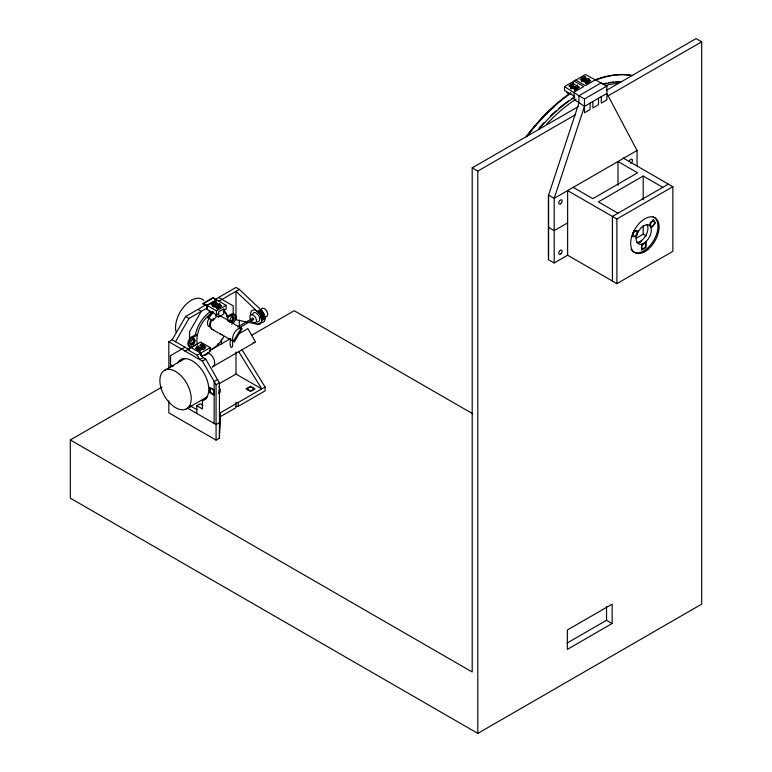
<?xml version="1.0" encoding="UTF-8"?>
<svg xmlns="http://www.w3.org/2000/svg" width="772" height="772" viewBox="0 0 772 772"><rect width="100%" height="100%" fill="white"/><g stroke="black" fill="none" stroke-linecap="round" stroke-linejoin="round"><path stroke-width="1.16" d="M168.817 400.9L168.817 412.827L216.064 440.108L219.422 438.168L220.31 412.827L235.981 403.785M168.817 368.929L168.817 341.735L172.175 339.796L185.608 316.53L206.211 304.631M185.048 347.226L170.496 355.631L170.496 364.673L173.179 366.227M189.516 349.494L189.526 345.943M189.536 338.821L189.545 331.709L201.28 311.357L197.921 309.418M189.526 338.918L189.526 331.719M206.626 398.439L202.399 400.504L202.399 408.948L196.802 405.715L196.802 413.474M214.153 423.49L214.153 381.484L217.511 379.544M216.064 440.108L216.064 384.774L202.399 361.122L168.817 341.735M218.071 345.615L218.071 343.501M219.422 438.168L219.422 382.835L205.757 359.183L202.65 357.388M219.422 434.289L220.31 412.827M232.314 340.008C234.292 351.299 228.155 348.683 230.731 338.86M196.098 334.758L197.333 335.009L196.812 340.336L197.468 344.621M567.169 254.953L616.886 283.652L672.856 251.334L672.856 186.708L616.886 219.026L567.632 190.588L567.632 255.214L554.199 262.972L548.602 259.739L548.602 195.104L578.894 103.101L578.894 95.738L564.496 86.589L564.496 90.459L574.078 95.998M637.035 166.067L637.035 150.511L606.879 93.412L584.491 106.333L554.199 198.336L554.199 262.972M175.534 341.735L188.966 318.469L207.494 307.767M206.722 305.635L203.036 303.878L203.364 303.319L212.985 297.76L226.1 305.326L226.1 309.205L223.861 310.498M206.394 305.818L216.343 300.076M212.937 311.541A15.836 9.139 -60 0 0 207.919 317.784L212.782 320.583L216.71 316.423L215.813 315.912M252.791 318.189L253.583 319.56L252.791 318.189L237.612 326.952M564.496 86.589L585.427 74.498L606.879 86.039L606.879 99.877L601.282 103.101L601.282 96.645M570.72 87.883L571.164 84.235L571.338 88.857M572.959 83.202L573.577 83.038L573.577 87.564C572.235 88.626 572.235 82.903 573.577 83.038M582.03 81.359L582.474 77.702L582.638 81.195M584.269 76.669L584.877 76.505L584.877 81.031C583.545 82.102 583.545 76.38 584.877 76.505M570.72 84.495L571.338 84.331M582.03 77.962L582.638 77.798M570.518 87.188L573.075 85.721L577.63 88.346M581.827 80.664L584.375 79.188L589.847 82.353M571.126 87.612L573.075 86.493L577.099 88.819M582.435 81.089L584.375 79.97L588.409 82.295M571.126 88.259L573.075 87.139L576.095 88.886M572.959 87.719L573.577 87.564M584.269 81.195L584.877 81.031M575.314 90.015L575.14 86.532L574.696 90.179M576.935 88.886L577.379 85.238L577.553 88.722M585.996 83.646L586.45 79.999L586.614 83.492M588.235 83.492L588.689 78.705L588.853 82.199M575.314 86.628L574.86 90.276M576.935 85.489L577.553 85.335M585.996 80.259L586.614 80.095M588.235 78.966L588.853 78.802M203.036 303.878L213.313 297.944M595.009 80.027L585.388 85.586L575.806 80.056M214.491 299.854L235.981 287.445L239.339 289.384L261.776 310.643L264.342 314.802L265.095 318.469A7.913 4.574 60 0 1 261.225 322.378M216.517 299.797L206.886 305.355L206.886 309.234M213.043 306.619L213.497 302.962L213.661 306.455M215.282 301.929L215.899 301.765L215.899 306.291C214.568 307.362 214.568 301.64 215.899 301.765M213.043 303.222L213.661 303.058M218.881 301.196L239.339 289.384M212.84 305.924L215.398 304.448L219.952 307.082M601.282 82.807L578.894 95.738L584.491 98.97L606.879 86.039M213.458 306.995L215.398 305.876L218.418 307.613M215.282 306.455L215.899 306.291M217.019 308.906L217.463 305.258L217.463 308.655M219.258 307.613L219.702 303.965L219.875 307.459M217.019 305.519L217.636 305.355L217.636 308.752M219.258 304.226L219.875 304.062M206.722 305.258L206.722 309.138L216.469 314.764L216.469 310.884L226.1 305.326M216.469 314.764L218.708 313.471M606.531 90.305L696.093 38.6L701.69 41.833L701.69 604.138L477.8 733.4L70.31 498.143L70.31 439.972L472.203 671.997L472.203 167.862L578.421 106.536M218.708 316.964L223.861 313.992L223.861 308.819L218.708 311.791L218.708 316.964L215.706 315.227M472.203 167.862L477.8 171.095L575.68 114.584M607.969 95.94L701.69 41.833M191.379 346.145A5.539 3.204 -60 0 1 187.866 343.222A5.539 3.204 -60 0 1 192.151 336.688L196.213 334.363M197.371 343.965L193.521 346.165A5.539 3.204 -60 0 1 188.966 344.466A5.539 3.204 -60 0 1 193.27 337.335L197.333 335.009L198.674 330.146A22.166 12.796 -60 0 1 212.001 312.93M190.423 344.775L193.106 343.222M229.602 322.146L232.295 320.602M184.99 351.077L200.633 342.044L210.264 347.603L210.264 351.482L201.637 356.461M260.656 309.582L257.298 311.521A7.913 4.574 60 0 0 250.659 315.352M197.207 349.745L197.371 346.252L197.825 349.899M201.183 344.051L201.801 344.215L201.627 348.838L201.183 344.051L201.801 344.215M197.207 346.348L197.825 346.512M260.386 322.86L257.867 324.317L235.981 319.753L235.981 291.324L257.867 312.023L261.225 310.083M257.867 312.023L258.408 312.583L261.776 310.643M197.121 348.857L199.041 347.747M258.408 312.583L258.938 313.191L262.297 311.251M199.446 351.028L199.61 347.545L200.064 351.192M203.422 349.87L203.586 345.248L204.04 348.896M197.13 349.369L201.685 346.734L205.091 348.703M203.422 345.345L204.04 345.509M258.938 313.191L259.431 313.847L262.789 311.907M197.651 349.841L201.685 347.506L203.625 348.635L203.586 345.248M197.651 350.488L201.685 348.153L203.625 349.282M259.431 313.847L259.884 314.532L263.242 312.592M201.183 348.577L201.801 348.741M164.803 370.174L185.058 358.478M257.867 324.317A7.913 4.574 60 0 0 261.737 320.409L260.299 315.246L263.657 313.307M239.416 327.743L253.583 319.56M260.666 315.989L264.024 314.05M260.984 316.742L264.342 314.802M261.245 317.495L264.603 315.555M187.528 349.61L197.15 355.168L210.264 347.603M261.457 318.247L264.815 316.308M261.612 318.99L264.97 317.051M261.698 319.714L265.057 317.774M209.424 350.768L230.181 338.783M238.48 333.996L247.812 328.602L255.522 341.948L212.194 366.97L213.091 366.69A7.913 4.574 60 0 0 213.979 359.405A7.913 4.574 60 0 0 207.678 352.756M261.737 320.409L265.095 318.469M205.014 355.409L208.025 353.673M202.399 361.122L205.757 359.183M70.31 439.972L161.946 387.062M251.508 335.357L294.2 310.711L472.705 413.763M216.064 384.774L219.422 382.835M219.306 383.674L235.981 374.053L261.737 388.914L238.5 351.366M186.284 408.938A22.166 12.796 60 0 0 180.059 374.825A22.166 12.796 60 0 0 160.296 384.9A22.166 12.796 60 0 0 186.284 408.938L207.562 396.654M187.847 408.301L191.205 406.362M637.035 150.511L554.199 198.336L548.602 195.104M196.802 405.715L200.16 403.775L202.959 405.397M220.31 416.706L235.981 407.655L235.981 402.492L238.22 402.492L265.095 386.975L241.858 349.427M235.981 406.362L238.22 406.362L265.095 390.854L265.095 386.975M662.781 187.355L643.192 176.045L598.416 201.897L618.005 213.207M219.422 422.651L216.064 424.59L187.471 408.089M567.632 222.896L554.199 230.654L548.602 227.422M668.378 184.122L612.408 216.44L612.408 281.066M635.906 238.423L643.192 234.215L646.289 236M638.154 242.939L641.735 240.864M566.966 643.144L606.531 620.292L612.128 623.525L612.128 604.138L567.352 629.991L567.352 649.377L612.128 623.525M226.466 316.887L230.317 314.687A5.539 3.204 -60 0 1 234.813 315.825M227.586 317.533L231.436 315.333A5.539 3.204 -60 0 1 235.981 317.031A5.539 3.204 -60 0 1 231.677 324.163M254.731 342.411L254.47 342.488A7.913 4.574 60 0 1 253.12 342.353M192.151 336.688L193.328 337.316M202.399 400.504L203.268 400.378A23.276 13.433 60 0 0 202.283 370.492A23.276 13.433 60 0 0 177.56 362.965M229.641 321.499A7.913 4.574 -60 0 0 228.753 320.67L227.856 320.399L242.08 328.611L234.37 341.957L220.145 333.745L220.831 334.382A7.913 4.574 -60 0 0 221.989 334.739M584.375 80.616L588.409 82.942M574.127 81.031L583.709 86.561L574.078 92.119L574.078 99.482L584.491 106.333M566.735 92.659L569.736 94.396M623.149 157.999L672.856 186.708M573.229 187.355L592.819 198.665L637.595 172.812L618.005 161.502L618.005 185.241M218.63 297.461L233.183 305.866L233.183 314.908M215.234 303.84L220.03 306.609M219.422 307.555L215.398 305.229L213.458 306.349L213.497 302.962M230.317 314.687L231.436 315.333M203.364 303.319L216.469 310.884M228.753 320.67L219.788 315.497A7.913 4.574 -60 0 1 220.686 316.327M208.961 311.338L212.068 313.133M213.033 318.373L213.931 318.894M207.919 317.784L208.816 318.305A15.836 9.139 -60 0 1 213.834 312.062M211.885 320.062L212.782 320.583M211.875 329.21L220.831 334.382M185.608 316.53L188.966 318.469M199.446 347.641L199.89 351.289M191.051 347.574L200.681 353.132L200.681 355.072M172.175 339.796L189.188 349.62M214.153 389.879L209.675 387.303L209.675 392.465L214.153 395.052M189.825 405.57L196.966 409.691M259.884 314.532L260.299 315.246M197.15 355.168L199.678 359.549L203.036 357.61L200.508 353.229L200.508 355.178M223.214 310.074A23.276 13.433 -60 0 1 227.45 316.867L228.145 321.152M643.192 176.045L643.192 199.784M643.192 225.897L643.192 234.215M616.886 219.026L616.886 283.652M606.531 606.609L606.531 620.292M598.483 98.256L598.483 104.722L592.886 107.955L592.886 101.489M590.088 103.101L590.088 109.566L584.491 112.799L584.491 98.97M588.689 78.705L588.689 82.102M588.409 79.062L588.409 82.459M586.45 79.999L586.45 83.395M586.17 80.356L586.17 83.752M584.713 76.409L584.713 80.935M584.433 76.766L584.433 81.292M582.474 77.702L582.474 81.099M582.194 78.059L582.194 81.456M577.379 85.238L577.379 88.626M577.099 85.586L577.099 88.983M575.14 86.532L575.14 89.919M573.403 82.942L573.403 87.468M573.123 83.299L573.123 87.815M571.164 84.235L571.164 88.761M570.884 84.592L570.884 87.979M548.381 194.978L548.381 259.614M477.8 171.095L477.8 733.4M239.339 320.206L239.339 327.396M238.22 402.492L238.22 406.362M235.981 351.955L235.981 374.053M233.183 315.941L233.183 320.081M221.429 339.101L221.429 344.38M219.702 303.965L219.702 307.362M219.422 304.322L219.422 307.719M217.183 305.615L217.183 307.874M215.735 301.669L215.735 306.195M215.456 302.026L215.456 306.552M213.217 303.319L213.217 305.587M203.866 345.605L203.866 349.002M201.627 344.312L201.627 348.838M201.347 343.955L201.347 348.481M199.61 347.545L199.61 350.932M197.651 346.609L197.651 349.996M197.371 346.252L197.371 349.639M194.004 338.57L194.004 341.668M189.526 346.474L189.526 348.838M170.496 355.631L170.496 367.482M629.209 161.599A2.374 1.37 -60 0 1 631.207 159.206A2.374 1.37 -60 0 1 632.451 160.672A2.374 1.37 -60 0 1 630.676 163.326M652.408 216.517A20.111 11.609 -60 0 1 653.469 240.903A20.111 11.609 -60 0 1 631.93 250.475M631.438 249.848A20.111 11.609 -60 0 1 631.004 249.153M646.936 224.449A10.683 6.166 -60 0 1 645.739 235.682A10.683 6.166 -60 0 1 636.62 242.331M632.963 232.855A2.847 1.64 -60 0 1 632.673 233.25M642.14 244.386A2.847 1.64 -60 0 1 641.937 244.83M639.39 242.794A2.847 1.64 -60 0 1 639.708 242.437M640.046 242.138A2.847 1.64 -60 0 1 641.088 241.646M650.864 221.892A2.847 1.64 -60 0 1 650.42 222.77M250.813 320.119A4.642 2.683 60 0 1 252.135 314.677A4.642 2.683 60 0 1 256.458 321.171A4.642 2.683 60 0 1 251.479 321.123M261.235 309.524A4.642 2.683 60 0 1 266.765 311.164A4.642 2.683 60 0 1 265.163 316.539M180.918 361.026A23.276 13.433 60 0 1 183.147 358.382M214.269 390.671A2.847 1.64 60 0 1 213.979 390.275M170.747 367.009A2.847 1.64 60 0 1 172.735 366.227M252.589 314.58A5.066 2.924 60 0 1 256.294 313.133A5.066 2.924 60 0 1 259.71 319.058A5.066 2.924 60 0 1 256.603 321.548M257.298 324.163A7.913 4.574 60 0 1 254.403 322.32M195.258 335.453A23.276 13.433 -60 0 1 210.341 311.724M192.46 338.821A2.847 1.64 -60 0 1 193.415 341.793A2.847 1.64 -60 0 1 190.221 343.801M231.957 316.192A2.847 1.64 -60 0 1 232.594 319.174A2.847 1.64 -60 0 1 229.651 321.316M213.033 329.567A7.913 4.574 -60 0 1 211.875 320.071M176.199 332.346A22.166 12.796 -60 0 1 184.161 306.368A22.166 12.796 -60 0 1 203.769 300.395M223.214 311.367A22.166 12.796 -60 0 1 227.489 316.867M223.89 336.563A22.166 12.796 -60 0 1 209.878 350.092M209.955 326.894A7.122 4.111 -60 0 1 208.913 318.344M192.604 338.532A3.165 1.824 -60 0 1 193.714 341.562A3.165 1.824 -60 0 1 190.414 344.254M232.43 315.989A3.165 1.824 -60 0 1 232.633 319.521A3.165 1.824 -60 0 1 229.467 321.586M211.152 327.868A7.122 4.111 -60 0 1 211.152 319.637M218.891 386.521A5.539 3.204 60 0 1 218.688 393.585M218.949 389.754A5.539 3.204 60 0 1 218.862 393.16M214.413 391.105A3.165 1.824 60 0 1 213.912 390.478M539.001 128.152A126.656 73.128 -60 0 1 543.739 122.873M550.253 116.205A126.656 73.128 -60 0 1 556.043 110.83M558.86 108.389A126.656 73.128 -60 0 1 568.501 100.852M571.434 98.816A126.656 73.128 -60 0 1 574.368 96.876M603.646 83.743A126.656 73.128 -60 0 1 606.126 83.164M608.597 82.681A126.656 73.128 -60 0 1 613.489 82.006M615.902 81.822A126.656 73.128 -60 0 1 619.433 81.716M526.263 136.847A126.656 73.128 -60 0 1 553.997 106.932M538.682 129.32A126.656 73.128 -60 0 1 574.812 97.137M602.845 84.322A126.656 73.128 -60 0 1 621.045 81.996M546.431 124.417A126.656 73.128 -60 0 1 576.076 99.067M605.084 85.615A126.656 73.128 -60 0 1 618.584 83.366M526.552 136.229A134.569 77.692 -60 0 1 570.624 92.872M595.405 79.719A134.569 77.692 -60 0 1 632.635 75.569M527.72 135.525A134.569 77.692 -60 0 1 571.077 93.132M595.859 79.979A134.569 77.692 -60 0 1 631.93 75.608M634.208 230.693L631.969 236.464L635.848 236.811L638.087 231.04L634.208 230.693M241.289 328.148L233.376 341.311A7.913 4.574 -60 0 1 234.263 333.002A7.913 4.574 -60 0 1 241.018 328.071L241.289 328.148M653.295 219.673L649.426 224.498L651.664 227.682L655.534 222.857L653.295 219.673M573.075 83.521L568.819 85.981L575.198 89.658L579.454 87.207L573.075 83.521M584.375 76.997L580.119 79.448L586.508 83.135L590.754 80.674L584.375 76.997M215.398 302.257L211.142 304.708L217.521 308.395L221.776 305.934L215.398 302.257M201.685 344.534L195.306 348.22L199.562 350.681L205.941 346.995L201.685 344.534M250.543 386.328L246.065 388.914L250.543 391.5L255.021 388.914L250.543 386.328M645.99 242.292L641.513 244.878L641.513 250.041L645.99 247.465L645.99 242.292M560.752 253.882A2.374 1.37 -60 0 0 561.707 250.157A2.374 1.37 -60 0 0 558.851 252.444A2.374 1.37 -60 0 0 560.752 253.882M560.559 203.808A2.374 1.37 -60 0 0 561.823 200.054A2.374 1.37 -60 0 0 558.928 201.975A2.374 1.37 -60 0 0 560.559 203.808M648.557 248.912A20.111 11.609 -60 0 0 654.926 217.772A20.111 11.609 -60 0 0 631.139 238.857A20.111 11.609 -60 0 0 648.557 248.912M645.71 241.829A10.683 6.166 -60 0 0 649.098 225.279A10.683 6.166 -60 0 0 636.456 236.493A10.683 6.166 -60 0 0 645.71 241.829M635.375 235.846A2.847 1.64 -60 0 0 636.572 231.368A2.847 1.64 -60 0 0 633.136 234.051A2.847 1.64 -60 0 0 635.375 235.846M652.832 225.771A2.847 1.64 -60 0 0 654.019 221.294A2.847 1.64 -60 0 0 650.584 223.976A2.847 1.64 -60 0 0 652.832 225.771M644.109 248.256A2.847 1.64 -60 0 0 645.296 243.778A2.847 1.64 -60 0 0 641.86 246.461A2.847 1.64 -60 0 0 644.109 248.256M248.902 390.265A2.847 1.64 0 0 0 253.38 389.059A2.847 1.64 0 0 0 249.337 387.428A2.847 1.64 0 0 0 248.902 390.265M209.936 390.439A2.847 1.64 60 0 0 213.217 393.71A2.847 1.64 60 0 0 212.609 389.387A2.847 1.64 60 0 0 209.936 390.439M193.193 344.437A3.165 1.824 -60 0 0 194.65 339.448A3.165 1.824 -60 0 0 190.809 342.285A3.165 1.824 -60 0 0 193.193 344.437M232.208 321.934A3.165 1.824 -60 0 0 233.935 316.925A3.165 1.824 -60 0 0 230.056 319.444A3.165 1.824 -60 0 0 232.208 321.934"/></g></svg>
